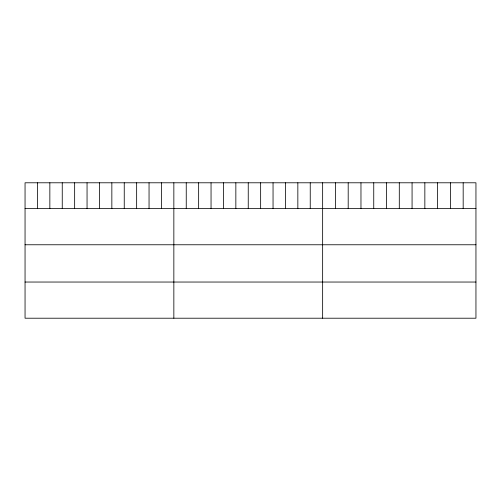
<?xml version="1.0" encoding="UTF-8"?>
<svg xmlns="http://www.w3.org/2000/svg" width="501" height="501" viewBox="0 0 501 501"><rect width="100%" height="100%" fill="white"/><g stroke="black" fill="none" stroke-linecap="round" stroke-linejoin="round"><path stroke-width="0.75" d="M475.95 208.598L475.95 318.21L25.05 318.21L25.05 182.79L475.95 182.79L475.95 208.598L25.05 208.598M25.05 244.77L475.95 244.77M25.05 282.038L475.95 282.038M463.174 182.79L463.174 208.598M450.399 182.79L450.399 208.598M437.623 182.79L437.623 208.598M424.848 182.79L424.848 208.598M412.072 182.79L412.072 208.598M399.297 182.79L399.297 208.598M386.522 182.79L386.522 208.598M373.746 182.79L373.746 208.598M360.97 182.79L360.97 208.598M348.195 182.79L348.195 208.598M335.42 182.79L335.42 208.598M322.644 182.79L322.644 318.21M310.244 182.79L310.244 208.598M297.844 182.79L297.844 208.598M285.445 182.79L285.445 208.598M273.045 182.79L273.045 208.598M260.645 182.79L260.645 208.598M248.245 182.79L248.245 208.598M235.846 182.79L235.846 208.598M223.446 182.79L223.446 208.598M211.046 182.79L211.046 208.598M198.646 182.79L198.646 208.598M186.247 182.79L186.247 208.598M173.847 182.79L173.847 318.21M161.447 182.79L161.447 208.598M149.047 182.79L149.047 208.598M136.648 182.79L136.648 208.598M124.248 182.79L124.248 208.598M111.848 182.79L111.848 208.598M99.449 182.79L99.449 208.598M87.049 182.79L87.049 208.598M74.649 182.79L74.649 208.598M62.249 182.79L62.249 208.598M49.849 182.79L49.849 208.598M37.45 182.79L37.45 208.598"/></g></svg>
